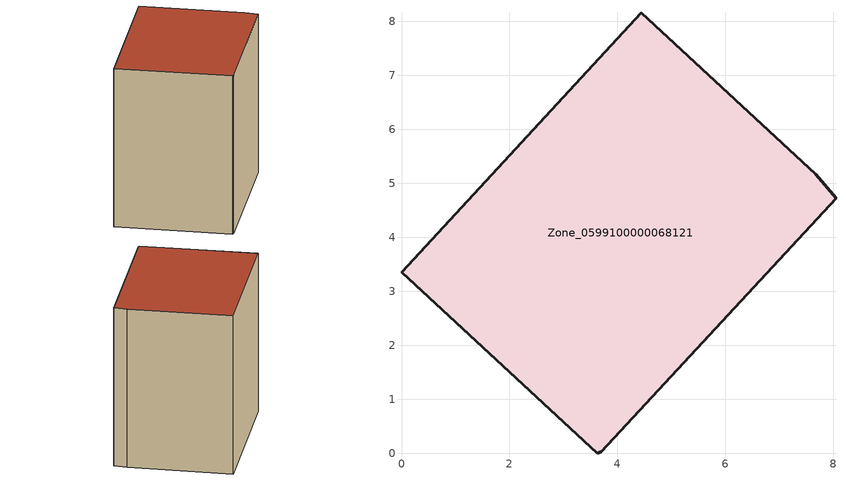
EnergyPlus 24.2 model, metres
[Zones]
Zone_0599100000068121
 floor ground (C_G): 3.63,0 0,3.35 4.44,8.16 7.68,5.17 8.05,4.73 3.7,0.03 z0
 wall outside (C_F): 0,3.35 3.63,0 3.7,0.03 8.05,4.73 7.68,5.17 4.44,8.16 0,3.35 z0:7.08
 roof outside (C_R): 8.05,4.73 7.68,5.17 4.44,8.16 0,3.35 3.63,0 3.7,0.03 z7.08
[BUILDING]
Pand.0599100000068121: North Axis=0; Terrain=City; Loads Convergence Tolerance Value=0.04; Temperature Convergence Tolerance Value=0.4; Solar Distribution=FullExterior; Maximum Number of Warmup Days=25; Minimum Number of Warmup Days=1
[Site:Location]
Rotterdam.The.Hague.AP_ZH_NLD Design_Conditions: Latitude=51.96; Longitude=4.45; Time Zone=1; Elevation=-4.5
[SITE:GROUNDTEMPERATURE:BUILDINGSURFACE]
18, 18, 18, 18, 18, 18, 18, 18, 18, 18, 18, 18
[MATERIAL] Thermal Absorptance=0.9; Solar Absorptance=0.7; Visible Absorptance=0.7
Name | Roughness | Thickness | Conductivity | Density | Specific Heat
G.TI.1946 | MediumSmooth | 0.15 | 1 | 540 | 1210
F.TI.1946 | Rough | 0.3 | 0.857143 | 1920 | 840
R.TI.1946 | MediumRough | 0.2 | 0.1 | 1500 | 1000
[CONSTRUCTION]
C_G: G.TI.1946
C_F: F.TI.1946
C_R: R.TI.1946
[ZONE]
Zone_0599100000068121: Type=1; Multiplier=1; Ceiling Height=Autocalculate; Volume=Autocalculate; Floor Area=autocalculate; Part of Total Floor Area=Yes
[ZONEINFILTRATION:DESIGNFLOWRATE]
Infil_Zone_0599100000068121: Zone or ZoneList or Space or SpaceList=Zone_0599100000068121; Schedule=AlwaysOn; Design Flow Rate Calculation Method=Flow/Area; Flow Rate per Floor Area=0.003; Constant Term Coefficient=1; Temperature Term Coefficient=0; Velocity Term Coefficient=0; Velocity Squared Term Coefficient=0
[HVACTEMPLATE:ZONE:IDEALLOADSAIRSYSTEM]
Zone_0599100000068121: Maximum Heating Supply Air Temperature=50; Minimum Cooling Supply Air Temperature=13; Maximum Heating Supply Air Humidity Ratio=0.0156; Minimum Cooling Supply Air Humidity Ratio=0.0077; Heating Limit=NoLimit; Cooling Limit=NoLimit; Dehumidification Control Type=ConstantSensibleHeatRatio; Cooling Sensible Heat Ratio=0.7; Dehumidification Setpoint=60; Humidification Control Type=None; Humidification Setpoint=30; Outdoor Air Method=None; Outdoor Air Flow Rate per Person=0.00944; Outdoor Air Flow Rate per Zone Floor Area=0; Outdoor Air Flow Rate per Zone=0; Demand Controlled Ventilation Type=None; Outdoor Air Economizer Type=NoEconomizer; Heat Recovery Type=None; Sensible Heat Recovery Effectiveness=0.7; Latent Heat Recovery Effectiveness=0.65
[ZONECONTROL:THERMOSTAT]
ThermostatControl_Zone_0599100000068121: Zone or ZoneList=Zone_0599100000068121; Control Type Schedule=DualSetpointControlType; Control 1=Thermostat_Zone_0599100000068121; Temperature Difference Between Cutout And Setpoint=0
[THERMOSTATSETPOINT:DUALSETPOINT]
Thermostat_Zone_0599100000068121: Heating Setpoint Temperature Schedule=HeatingSetpoint_Zone_0599100000068121; Cooling Setpoint Temperature Schedule=CoolingSetpoint_Zone_0599100000068121
[SCHEDULE:COMPACT]
HeatingSetpoint_Zone_0599100000068121: Through: 12/31, For: AllDays, Until: 24:00, 21
CoolingSetpoint_Zone_0599100000068121: Through: 12/31, For: AllDays, Until: 24:00, 24
DualSetpointControlType: Through: 12/31, For: AllDays, Until: 24:00, 4
AlwaysOn: Through: 12/31, For: AllDays, Until: 24:00, 1
